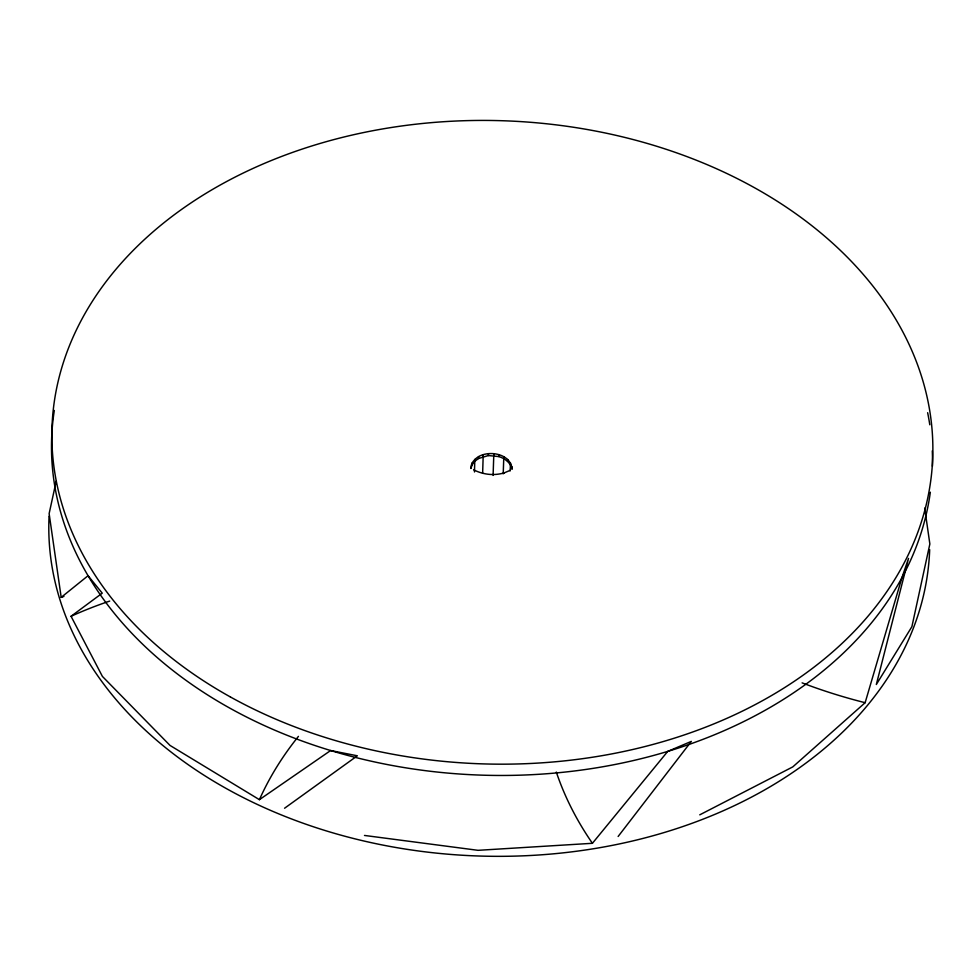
<?xml version="1.0" encoding="UTF-8"?>
<svg xmlns="http://www.w3.org/2000/svg" width="979" height="979" viewBox="0 0 979 979"><rect width="100%" height="100%" fill="white"/><g stroke="black" fill="none" stroke-linecap="round" stroke-linejoin="round"><path stroke-width="1.47" d="M478.572 456.606C474.46 459.102 470.581 463.373 470.911 468.488L472.221 464.682L474.827 461.28L478.572 458.502L478.572 456.606C490.002 449.985 511.148 454.072 512.066 469.382M483.222 454.648L482.635 473.359M478.572 458.502L488.374 455.541L488.423 453.632M474.472 471.976L474.815 459.396M493.098 475.427L493.832 453.644M503.206 473.848L503.818 456.679M510.157 470.899L510.512 462.92M512.005 466.738L511.846 468.586C510.328 462.443 504.76 458.441 498.996 456.593L499.082 454.684M507.587 461.366L507.722 459.481M56.195 481.154L49.134 513.632L61.187 597.374A449.055 327.892 1.9 0 1 63.941 596.395M699.765 814.834L792.794 766.887L865.142 702.702L901.879 577.806L908.536 558.397L876.327 684.505L911.89 626.682L929.854 543.981L924.69 508.089M618.128 836.482L691.321 741.397L667.727 751.395L592.417 843.298L478.058 850.323L364.482 835.442M61.187 597.374L88.061 575.713L102.244 593.176L71.051 616.293L102.416 676.428L170.028 745.435L259.411 799.672L330.633 750.526L357.347 755.8L284.571 808.238M503.671 473.114L510.218 470.336M504.405 472.857C494.211 475.782 483.736 474.888 473.616 469.822M488.374 455.541L498.996 456.593M472.196 462.81L472.221 464.682M592.417 843.298A449.055 327.892 1.9 0 1 556.317 772.076M259.411 799.672A449.055 327.892 1.9 0 1 298.436 736.379M71.051 616.293A364.2 265.921 1.9 0 1 109.709 601.082M865.142 702.702A449.055 327.892 1.9 0 1 802.107 682.865M930.331 492.204A440.623 321.724 1.9 0 1 445.31 772.859A440.623 321.724 1.9 0 1 54.31 410.446M927.639 412.697A440.623 321.724 1.9 0 1 929.793 424.788M932.302 450.866A440.623 321.724 1.9 0 1 932.424 466.261M929.671 549.623A440.623 321.724 1.9 0 1 475.831 855.903A440.623 321.724 1.9 0 1 49.072 516.3M230.42 696.975A440.623 321.724 1.9 0 0 930.05 485.437A440.623 321.724 1.9 0 0 316.621 144.488A440.623 321.724 1.9 0 0 230.42 696.975"/></g></svg>
